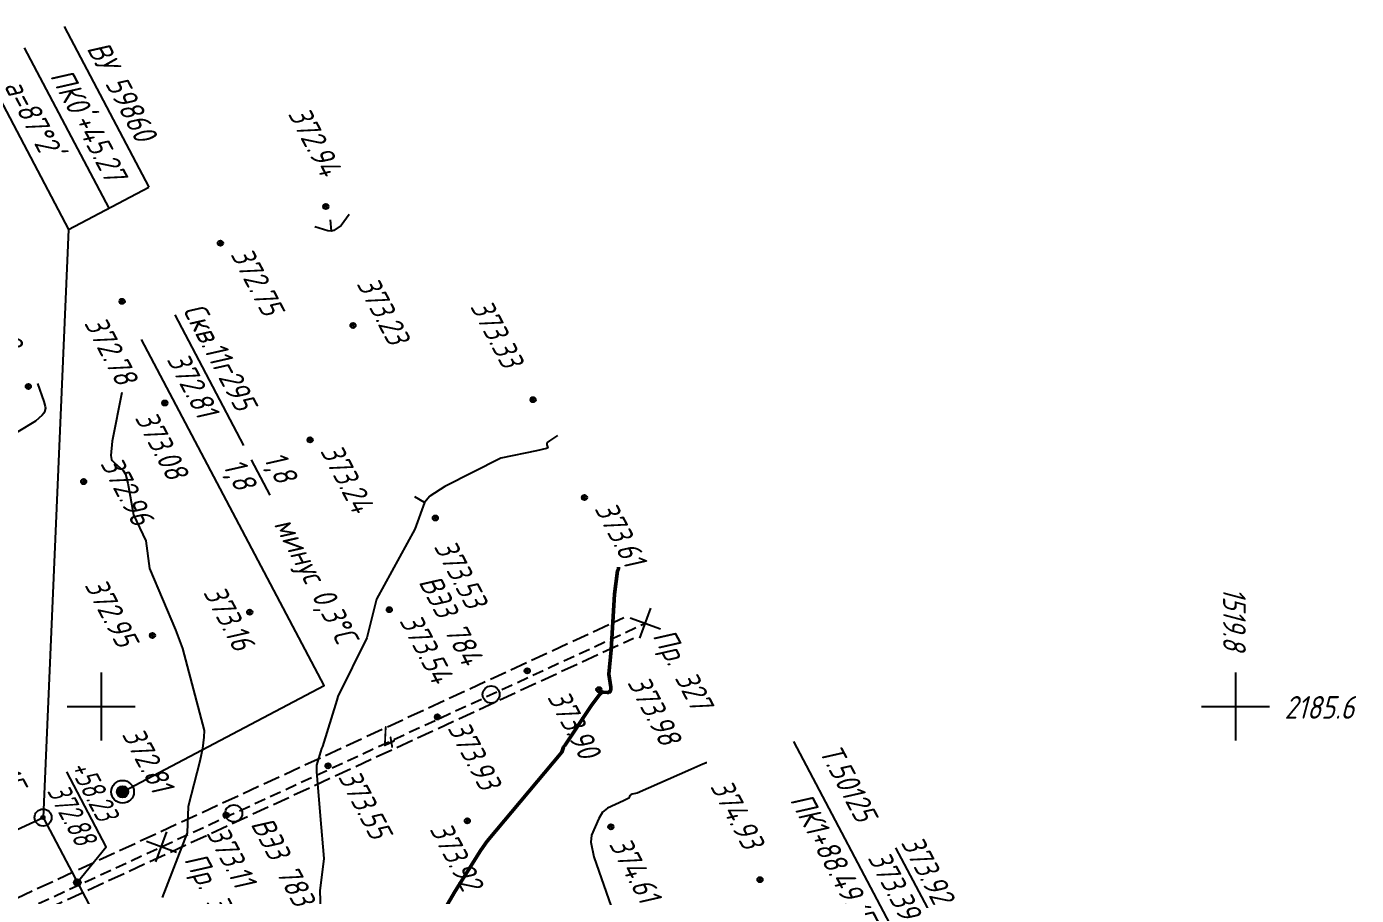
# Model space of a CAD drawing. Extents: x 1519376 to 1519821, y 2185182 to 2185720.
# Drawn here: x 1519586.8 to 1519821.3, y 2185566.7 to 2185719.9 of the extents above; entities that cross this region are included whole.
import ezdxf
from ezdxf.enums import TextEntityAlignment as Align

# ---------------------------------------------------------------- set-up
doc = ezdxf.new("R2010")
doc.units = 0
doc.linetypes.add('IZ_HIDDEN', pattern=[3, 2, -1])
doc.linetypes.add('ИИDash_30_10', pattern=[4, 3, -1])
for name, color, linetype, lineweight in [('ИИ_ГЕОПУНКТ_025', 7, 'Continuous', 25), ('ИИ_ГЕОСЕТКА_025', 3, 'Continuous', 25), ('ИИ_ГЕОФИЗИКА_025', 7, 'Continuous', 25), ('ИИ_ОТМЕТКА_025', 7, 'Continuous', 25), ('ИИ_ПИКЕТАЖ_025', 7, 'Continuous', 25), ('ИИ_РЕЛЬЕФ_025', 34, 'Continuous', 25), ('ИИ_РЕЛЬЕФ_050', 34, 'Continuous', 50), ('ИИ_СКВАЖИНА_025', 7, 'Continuous', 25), ('ИИ_ТЕКСТ_025', 7, 'Continuous', 25), ('ИИ_ТРАССА_ТРУБ_025', 7, 'Continuous', 25), ('ИИ_УГОДЬЯ_025', 7, 'Continuous', 25)]:
    doc.layers.add(name, color=color, linetype=linetype, lineweight=lineweight)
doc.styles.add('VNIPISIMPLEXCUR', font='simplex.shx', dxfattribs={"width": 0.8, "oblique": 15})

# ---------------------------------------------------------------- blocks, each defined once
blk = doc.blocks.new('ИИ05012')
at = {"color": 0, "linetype": 'Continuous', "lineweight": 25, "flags": 128}
for points in [[(0, 3), (0, -3)], [(-3, 0), (3, 0)]]:
    blk.add_lwpolyline(points, dxfattribs=at)
blk = doc.blocks.new('ИИ050052Р')
at = {"linetype": 'Continuous', "lineweight": 25}
h = blk.add_hatch(color=0, dxfattribs=at)
edge = h.paths.add_edge_path()
edge.add_arc((0, 0), 0.15, 0, 360)
at = {"color": 0, "linetype": 'Continuous', "lineweight": 25}
for radius in [0.75, 0.15]:
    blk.add_circle((0, 0), radius, dxfattribs=at)
at = {"color": 0, "linetype": 'Continuous', "style": 'VNIPISIMPLEXCUR', "oblique": 15, "width": 0.8}
for tag, p in [('CENTRE', (1.45, 0.7)), ('HEIGHT', (1.45, -2.7))]:
    blk.add_attdef(tag, p, '', height=2, dxfattribs=at)
for tag, p in [('NUMBER', (-2, -1)), ('STATIONING', (-2, -4.4)), ('ALPHA', (-2, -7.8))]:
    blk.add_attdef(tag, text='', height=2, dxfattribs=at).set_placement(p, align=Align.RIGHT)
at = {"color": 253, "linetype": 'Continuous', "style": 'VNIPISIMPLEXCUR', "oblique": 15, "width": 0.8, "flags": 1}
blk.add_attdef('NOTE', text='', height=1.6, dxfattribs=at).set_placement((-2, -10.8), align=Align.RIGHT)
blk = doc.blocks.new('ИИ15002')
at = {"linetype": 'Continuous', "lineweight": 25}
h = blk.add_hatch(color=0, dxfattribs=at)
edge = h.paths.add_edge_path()
edge.add_arc((0, 0), 0.3, 0, 360)
at = {"color": 0, "linetype": 'Continuous', "lineweight": 25}
blk.add_circle((0, 0), 0.3, dxfattribs=at)
at = {"color": 0, "linetype": 'Continuous', "style": 'VNIPISIMPLEXCUR', "oblique": 15, "width": 0.8}
blk.add_attdef('STATIONING', (1, 1.3), '', height=2, rotation=90, dxfattribs=at)
at = {"color": 7, "linetype": 'Continuous', "style": 'VNIPISIMPLEXCUR', "oblique": 15, "width": 0.8}
blk.add_attdef('HEIGHT', text='', height=2, dxfattribs=at).set_placement((0, -1.3), align=Align.TOP_CENTER)
blk = doc.blocks.new('PICKET')
at = {"color": 0, "linetype": 'Continuous', "lineweight": 25}
for p, q in [((-0.23, 0), (0.23, 0)), ((0, 0.23), (0, -0.23))]:
    blk.add_line(p, q, dxfattribs=at)
blk.add_circle((0, 0), 0.23, dxfattribs=at)
at = {"color": 0, "linetype": 'Continuous', "style": 'VNIPISIMPLEXCUR', "oblique": 15, "width": 0.8}
blk.add_attdef('OTMETKA', (1.25, 0.3), '', height=2, dxfattribs=at)
at = {"color": 8, "linetype": 'Continuous', "style": 'VNIPISIMPLEXCUR', "oblique": 15, "width": 0.8, "flags": 1}
blk.add_attdef('NOMER', (1.25, -2.7), '', height=2, dxfattribs=at)
blk = doc.blocks.new('ИИ053296')
at = {"color": 0, "linetype": 'Continuous', "lineweight": 25}
blk.add_lwpolyline([(0, 0), (1, 0)], dxfattribs=at)
blk = doc.blocks.new('ИИ22001')
at = {"color": 0, "linetype": 'Continuous', "lineweight": 25}
blk.add_circle((0, 0), 0.75, dxfattribs=at)
at = {"color": 0, "linetype": 'Continuous', "style": 'VNIPISIMPLEXCUR', "oblique": 15, "width": 0.8}
blk.add_attdef('NUMBER', (1.7, -1), '', height=2, dxfattribs=at)
blk = doc.blocks.new('ИИ22002')
at = {"color": 0, "linetype": 'Continuous', "lineweight": 25}
for points in [[(-1, 1), (1, -1)], [(-1, -1), (1, 1)]]:
    blk.add_lwpolyline(points, dxfattribs=at)
at = {"color": 0, "linetype": 'Continuous', "style": 'VNIPISIMPLEXCUR', "oblique": 15, "width": 0.8}
blk.add_attdef('NUMBER', (1.7, -1), '', height=2, dxfattribs=at)
blk = doc.blocks.new('ИИ25001')
at = {"linetype": 'Continuous'}
h = blk.add_hatch(color=0, dxfattribs=at)
edge = h.paths.add_edge_path()
edge.add_arc((0, 0), 0.5, 0, 360)
at = {"color": 0, "linetype": 'Continuous'}
for radius in [1, 0.5]:
    blk.add_circle((0, 0), radius, dxfattribs=at)
at = {"color": 0, "style": 'VNIPISIMPLEXCUR', "oblique": 15, "width": 0.8}
for tag, p in [('NUMBER', (2, 0.7)), ('STS', (14.22, 0.7)), ('EGWL', (38.32, 0.7)), ('TFS', (19.08, -1)), ('HEIGHT', (2, -2.7)), ('FS', (14.22, -2.7)), ('AGWL', (36.59, -2.7))]:
    blk.add_attdef(tag, p, '', height=2, dxfattribs=at)
at = {"color": 253, "style": 'VNIPISIMPLEXCUR', "oblique": 15, "width": 0.8, "flags": 1}
for tag, p in [('DATE', (-2.5, -0.8)), ('NOTE1', (-2.5, -3.2)), ('NOTE2', (-2.5, -5.6))]:
    blk.add_attdef(tag, text='', height=1.6, dxfattribs=at).set_placement(p, align=Align.RIGHT)

msp = doc.modelspace()

# ---------------------------------------------------------------- linework, layer by layer
at = {"layer": 'ИИ_ГЕОПУНКТ_025'}
for p, q in [((1519593.48, 2185719.899), (1519608.4, 2185691.59)), ((1519586.403, 2185716.17), (1519601.322, 2185687.86)), ((1519579.326, 2185712.44), (1519594.245, 2185684.13)), ((1519594.245, 2185684.13), (1519608.4, 2185691.59)), ((1519594.245, 2185684.13), (1519589.74, 2185580.43))]:
    msp.add_line(p, q, dxfattribs=at)
at = {"layer": 'ИИ_ГЕОПУНКТ_025', "elevation": 373.39}
msp.add_lwpolyline([(1519656.51, 2185453.73), (1519741.332, 2185557.422), (1519722.135, 2185593.847)], dxfattribs=at)
at = {"layer": 'ИИ_ГЕОПУНКТ_025'}
msp.add_lwpolyline([(1519740.062, 2185575.111), (1519747.214, 2185561.54)], dxfattribs=at)
at = {"layer": 'ИИ_ГЕОФИЗИКА_025', "linetype": 'IZ_HIDDEN', "flags": 128}
msp.add_lwpolyline([(1519444.619, 2185498.588), (1519695.95, 2185614.686)], dxfattribs=at)
at = {"layer": 'ИИ_ПИКЕТАЖ_025', "color": 4, "elevation": 372.88}
msp.add_lwpolyline([(1519595.781, 2185568.966), (1519600.855, 2185575.284), (1519593.917, 2185588.471)], dxfattribs=at)
at = {"layer": 'ИИ_РЕЛЬЕФ_025'}
for points, elevation in [([(1519643.696, 2185686.758), (1519642.332, 2185684.83), (1519641.027, 2185683.95), (1519640.599, 2185683.832), (1519639.937, 2185683.913), (1519637.696, 2185684.591)], 373), ([(1519588.791, 2185656.989), (1519589.882, 2185653.813), (1519590.144, 2185652.89), (1519590.165, 2185652.625), (1519590.007, 2185651.962), (1519589.897, 2185651.72), (1519589.593, 2185651.376), (1519588.39, 2185650.31), (1519582.161, 2185646.583)], 372.5), ([(1519603.632, 2185655.373), (1519601.902, 2185646.775), (1519601.68, 2185644.282), (1519601.823, 2185643.557), (1519601.931, 2185643.379), (1519602.345, 2185642.96), (1519603.9, 2185641.606), (1519604.279, 2185640.959), (1519604.709, 2185639.398), (1519605.69, 2185633.81), (1519607.876, 2185629.235), (1519608.497, 2185624.362), (1519613.119, 2185613.513), (1519614.338, 2185610.208), (1519618.144, 2185595.796), (1519618.113, 2185594.62), (1519618.094, 2185594.578), (1519617.875, 2185592.577), (1519617.393, 2185590.376), (1519615.337, 2185582.359), (1519615.179, 2185577.703), (1519610.74, 2185566.32)], 373), ([(1519680.484, 2185647.808), (1519679.027, 2185646.856), (1519678.651, 2185646.532), (1519678.548, 2185646.329), (1519678.577, 2185646.171), (1519678.701, 2185645.786), (1519678.725, 2185645.627), (1519678.527, 2185645.515), (1519676.747, 2185645.064), (1519670.447, 2185643.793), (1519660.575, 2185638.789), (1519657.923, 2185637.074), (1519657.013, 2185635.991), (1519655.328, 2185631.261), (1519648.513, 2185618.915), (1519646.861, 2185612.101), (1519641.741, 2185601.761), (1519641.568, 2185601.103), (1519638.996, 2185592.927), (1519638.815, 2185592.588), (1519637.969, 2185589.661), (1519637.954, 2185588.569), (1519638.618, 2185580.707), (1519639.252, 2185573.187), (1519638.527, 2185567.483), (1519639.107, 2185550.063)], 373.5), ([(1519706.782, 2185590.061), (1519706.671, 2185590.086), (1519706.535, 2185590.033), (1519706.066, 2185589.827), (1519703.959, 2185588.901), (1519694.477, 2185584.735), (1519693.603, 2185584.537), (1519693.367, 2185584.44), (1519693.234, 2185584.315), (1519693.02, 2185583.846), (1519692.904, 2185583.762), (1519692.109, 2185583.365), (1519689.276, 2185582.079), (1519688.389, 2185581.371), (1519687.748, 2185580.281), (1519686.433, 2185577.332), (1519686.311, 2185576.073), (1519686.881, 2185573.49), (1519689.898, 2185564.721)], 374.5)]:
    msp.add_lwpolyline(points, dxfattribs=dict(at, elevation=elevation))
at = {"layer": 'ИИ_РЕЛЬЕФ_050', "elevation": 374}
msp.add_lwpolyline([(1519691.211, 2185624.568), (1519691.21, 2185624.207), (1519691.038, 2185623.94), (1519690.519, 2185619.789), (1519689.934, 2185609.977), (1519689.527, 2185605.682), (1519689.874, 2185603.404), (1519689.837, 2185602.896), (1519689.803, 2185602.755), (1519689.48, 2185602.483), (1519689.213, 2185602.478), (1519688.548, 2185602.555), (1519688.281, 2185602.549), (1519687.968, 2185602.266), (1519686.508, 2185600.283), (1519681.72, 2185593.113), (1519681.631, 2185593.066), (1519681.532, 2185592.826), (1519681.204, 2185591.976), (1519668.056, 2185576.24), (1519666.948, 2185574.671), (1519662.434, 2185567.424), (1519655.325, 2185555.306)], dxfattribs=at)
at = {"layer": 'ИИ_СКВАЖИНА_025', "flags": 128}
for points in [[(1519612.976, 2185669.045), (1519625.117, 2185646.007)], [(1519603.77, 2185584.97), (1519639.293, 2185603.691), (1519607.125, 2185664.73)], [(1519626.435, 2185643.506), (1519629.71, 2185637.292)]]:
    msp.add_lwpolyline(points, dxfattribs=at)
at = {"layer": 'ИИ_ТРАССА_ТРУБ_025', "color": 4}
msp.add_lwpolyline([(1519548.65, 2185561.43), (1519589.74, 2185580.43), (1519656.51, 2185453.73), (1519684.31, 2185400.98)], dxfattribs=at)
at = {"layer": 'ИИ_УГОДЬЯ_025', "linetype": 'ИИDash_30_10', "flags": 128}
for points in [[(1519443.474, 2185500.813), (1519692.177, 2185615.697)], [(1519445.154, 2185497.183), (1519693.856, 2185612.067)]]:
    msp.add_lwpolyline(points, dxfattribs=at)

# ---------------------------------------------------------------- block references
at = {"layer": 'ИИ_ГЕОПУНКТ_025'}
ref = msp.add_blockref('ИИ050052Р', (1519589.74, 2185580.43, 372.77), dxfattribs=dict(at, xscale=2, yscale=2, zscale=2, rotation=297.79))
ref.add_attrib('NUMBER', 'ВУ 59860', dxfattribs={"layer": '0', "color": 0, "linetype": 'Continuous', "height": 4, "rotation": 297.79, "style": 'VNIPISIMPLEXCUR', "oblique": 15, "width": 0.8}).set_placement((1519606.256, 2185699.217), align=Align.RIGHT)
ref.add_attrib('CENTRE', '373.15', (1519577.668, 2185595.301, 372.77), dxfattribs={"layer": '0', "color": 0, "linetype": 'Continuous', "height": 4, "rotation": 297.79, "style": 'VNIPISIMPLEXCUR', "oblique": 15, "width": 0.8})
ref.add_attrib('HEIGHT', '372.77', (1519571.59, 2185593.221, 372.77), dxfattribs={"layer": '0', "color": 0, "linetype": 'Continuous', "height": 4, "rotation": 297.79, "style": 'VNIPISIMPLEXCUR', "oblique": 15, "width": 0.8})
ref.add_attrib('STATIONING', "ПК0'+45.27", dxfattribs={"layer": '0', "color": 0, "linetype": 'Continuous', "height": 4, "rotation": 297.79, "style": 'VNIPISIMPLEXCUR', "oblique": 15, "width": 0.8}).set_placement((1519600.952, 2185692.122), align=Align.RIGHT)
ref.add_attrib('ALPHA', "a=87°2'", dxfattribs={"layer": '0', "color": 0, "linetype": 'Continuous', "height": 4, "rotation": 297.79, "style": 'VNIPISIMPLEXCUR', "oblique": 15, "width": 0.8}).set_placement((1519589.597, 2185696.509), align=Align.RIGHT)
ref = msp.add_blockref('ИИ050052Р', (1519656.51, 2185453.73, 373.39), dxfattribs=dict(at, xscale=2, yscale=2, zscale=2, rotation=297.79))
ref.add_attrib('NUMBER', 'Т.50125', dxfattribs={"layer": '0', "color": 0, "linetype": 'Continuous', "height": 4, "rotation": 297.79, "style": 'VNIPISIMPLEXCUR', "oblique": 15, "width": 0.8}).set_placement((1519733.267, 2185579.265), align=Align.RIGHT)
ref.add_attrib('CENTRE', '373.92', (1519740.927, 2185576.027, 746.78), dxfattribs={"layer": '0', "color": 0, "linetype": 'Continuous', "height": 4, "rotation": 297.79, "style": 'VNIPISIMPLEXCUR', "oblique": 15, "width": 0.8})
ref.add_attrib('HEIGHT', '373.39', (1519735.075, 2185573.346, 746.78), dxfattribs={"layer": '0', "color": 0, "linetype": 'Continuous', "height": 4, "rotation": 297.79, "style": 'VNIPISIMPLEXCUR', "oblique": 15, "width": 0.8})
ref.add_attrib('STATIONING', 'ПК1+88.49/ПК0', dxfattribs={"layer": '0', "color": 0, "linetype": 'Continuous', "height": 4, "rotation": 297.79, "style": 'VNIPISIMPLEXCUR', "oblique": 15, "width": 0.8}).set_placement((1519735.613, 2185556.433), align=Align.RIGHT)
at = {"layer": 'ИИ_ГЕОСЕТКА_025', "xscale": 2, "yscale": 2, "zscale": 2}
msp.add_blockref('ИИ05012', (1519600, 2185600), dxfattribs=at)
at = {"layer": 'ИИ_ГЕОСЕТКА_025', "xscale": 2, "yscale": 2}
msp.add_blockref('ИИ05012', (1519800, 2185600), dxfattribs=at)
at = {"layer": 'ИИ_ГЕОФИЗИКА_025'}
ref = msp.add_blockref('ИИ22001', (1519668.755, 2185602.124), dxfattribs=dict(at, xscale=2, yscale=2, zscale=2))
ref.add_attrib('NUMBER', 'ВЭЗ 784', (1519655.889, 2185621.973), dxfattribs={"layer": '0', "color": 0, "linetype": 'Continuous', "height": 4, "rotation": 297.79, "style": 'VNIPISIMPLEXCUR', "oblique": 15, "width": 0.8})
ref = msp.add_blockref('ИИ22002', (1519695.95, 2185614.686), dxfattribs=dict(at, xscale=2, yscale=2, zscale=2, rotation=25))
ref.add_attrib('NUMBER', 'Пр. 327', (1519697.142, 2185612.476), dxfattribs={"layer": '0', "color": 0, "linetype": 'Continuous', "height": 4, "rotation": 297.79, "style": 'VNIPISIMPLEXCUR', "oblique": 15, "width": 0.8})
ref = msp.add_blockref('ИИ22001', (1519623.364, 2185581.156), dxfattribs=dict(at, xscale=2, yscale=2, zscale=2))
ref.add_attrib('NUMBER', 'ВЭЗ 783', (1519626.28, 2185579.291), dxfattribs={"layer": '0', "color": 0, "linetype": 'Continuous', "height": 4, "rotation": 297.79, "style": 'VNIPISIMPLEXCUR', "oblique": 15, "width": 0.8})
ref = msp.add_blockref('ИИ22002', (1519610.615, 2185575.267), dxfattribs=dict(at, xscale=2, yscale=2, zscale=2, rotation=25))
ref.add_attrib('NUMBER', 'Пр. 328', (1519614.512, 2185573.007), dxfattribs={"layer": '0', "color": 0, "linetype": 'Continuous', "height": 4, "rotation": 297.79, "style": 'VNIPISIMPLEXCUR', "oblique": 15, "width": 0.8})
at = {"layer": 'ИИ_ОТМЕТКА_025'}
ref = msp.add_blockref('PICKET', (1519639.608, 2185688.169, 372.94), dxfattribs=dict(at, xscale=2, yscale=2, zscale=2, rotation=297.79))
ref.add_attrib('OTMETKA', '372.94', (1519632.841, 2185704.549, 372.94), dxfattribs={"layer": '0', "color": 0, "linetype": 'Continuous', "height": 4, "rotation": 297.79, "style": 'VNIPISIMPLEXCUR', "oblique": 15, "width": 0.8})
at = {"layer": 'ИИ_ОТМЕТКА_025', "xscale": 2, "yscale": 2, "zscale": 2, "rotation": 297.79}
for p, values in [((1519621.016, 2185681.7, 372.75), {'OTMETKA': '372.75'}), ((1519636.841, 2185647.02, 373.24), {'OTMETKA': '373.24'}), ((1519685.2, 2185636.856, 373.61), {'OTMETKA': '373.61'}), ((1519650.806, 2185617.076, 373.54), {'OTMETKA': '373.54'}), ((1519659.283, 2185598.168, 373.93), {'OTMETKA': '373.93'}), ((1519639.995, 2185589.559, 373.55), {'OTMETKA': '373.55'})]:
    msp.add_blockref('PICKET', p, dxfattribs=at).add_auto_attribs(values)
at = {"layer": 'ИИ_ОТМЕТКА_025'}
ref = msp.add_blockref('PICKET', (1519587.152, 2185656.437, 372.32), dxfattribs=dict(at, xscale=2, yscale=2, zscale=2, rotation=297.79))
ref.add_attrib('OTMETKA', '372.32', (1519576.78, 2185673.548, 372.32), dxfattribs={"layer": '0', "color": 0, "linetype": 'Continuous', "height": 4, "rotation": 297.79, "style": 'VNIPISIMPLEXCUR', "oblique": 15, "width": 0.8})
ref = msp.add_blockref('PICKET', (1519644.398, 2185667.204, 373.23), dxfattribs=dict(at, xscale=2, yscale=2, zscale=2, rotation=297.79))
ref.add_attrib('OTMETKA', '373.23', (1519644.941, 2185674.581, 373.23), dxfattribs={"layer": '0', "color": 0, "linetype": 'Continuous', "height": 4, "rotation": 297.79, "style": 'VNIPISIMPLEXCUR', "oblique": 15, "width": 0.8})
ref = msp.add_blockref('PICKET', (1519603.687, 2185671.452, 372.78), dxfattribs=dict(at, xscale=2, yscale=2, zscale=2, rotation=297.79))
ref.add_attrib('OTMETKA', '372.78', (1519596.914, 2185667.632, 372.78), dxfattribs={"layer": '0', "color": 0, "linetype": 'Continuous', "height": 4, "rotation": 297.79, "style": 'VNIPISIMPLEXCUR', "oblique": 15, "width": 0.8})
ref = msp.add_blockref('PICKET', (1519676.158, 2185654.103, 373.33), dxfattribs=dict(at, xscale=2, yscale=2, zscale=2, rotation=297.79))
ref.add_attrib('OTMETKA', '373.33', (1519664.976, 2185670.561, 373.33), dxfattribs={"layer": '0', "color": 0, "linetype": 'Continuous', "height": 4, "rotation": 297.79, "style": 'VNIPISIMPLEXCUR', "oblique": 15, "width": 0.8})
ref = msp.add_blockref('PICKET', (1519611.219, 2185653.517, 373.08), dxfattribs=dict(at, xscale=2, yscale=2, zscale=2, rotation=297.79))
ref.add_attrib('OTMETKA', '373.08', (1519605.845, 2185650.942, 373.08), dxfattribs={"layer": '0', "color": 0, "linetype": 'Continuous', "height": 4, "rotation": 297.79, "style": 'VNIPISIMPLEXCUR', "oblique": 15, "width": 0.8})
ref = msp.add_blockref('PICKET', (1519596.911, 2185639.664, 372.96), dxfattribs=dict(at, xscale=2, yscale=2, zscale=2, rotation=297.79))
ref.add_attrib('OTMETKA', '372.96', (1519599.771, 2185642.86, 372.96), dxfattribs={"layer": '0', "color": 0, "linetype": 'Continuous', "height": 4, "rotation": 297.79, "style": 'VNIPISIMPLEXCUR', "oblique": 15, "width": 0.8})
ref = msp.add_blockref('PICKET', (1519658.907, 2185633.248, 373.53), dxfattribs=dict(at, xscale=2, yscale=2, zscale=2, rotation=297.79))
ref.add_attrib('OTMETKA', '373.53', (1519658.578, 2185628.227, 373.53), dxfattribs={"layer": '0', "color": 0, "linetype": 'Continuous', "height": 4, "rotation": 297.79, "style": 'VNIPISIMPLEXCUR', "oblique": 15, "width": 0.8})
ref = msp.add_blockref('PICKET', (1519609.034, 2185612.537, 372.95), dxfattribs=dict(at, xscale=2, yscale=2, zscale=2, rotation=297.79))
ref.add_attrib('OTMETKA', '372.95', (1519596.99, 2185621.442, 372.95), dxfattribs={"layer": '0', "color": 0, "linetype": 'Continuous', "height": 4, "rotation": 297.79, "style": 'VNIPISIMPLEXCUR', "oblique": 15, "width": 0.8})
ref = msp.add_blockref('PICKET', (1519626.188, 2185616.634, 373.16), dxfattribs=dict(at, xscale=2, yscale=2, zscale=2, rotation=297.79))
ref.add_attrib('OTMETKA', '373.16', (1519617.9, 2185620.155, 373.16), dxfattribs={"layer": '0', "color": 0, "linetype": 'Continuous', "height": 4, "rotation": 297.79, "style": 'VNIPISIMPLEXCUR', "oblique": 15, "width": 0.8})
ref = msp.add_blockref('PICKET', (1519675.124, 2185606.296, 373.9), dxfattribs=dict(at, xscale=2, yscale=2, zscale=2, rotation=297.79))
ref.add_attrib('OTMETKA', '373.90', (1519678.586, 2185601.669, 373.9), dxfattribs={"layer": '0', "color": 0, "linetype": 'Continuous', "height": 4, "rotation": 297.79, "style": 'VNIPISIMPLEXCUR', "oblique": 15, "width": 0.8})
ref = msp.add_blockref('PICKET', (1519687.752, 2185602.979, 373.98), dxfattribs=dict(at, xscale=2, yscale=2, zscale=2, rotation=297.79))
ref.add_attrib('OTMETKA', '373.98', (1519692.697, 2185604.248, 373.98), dxfattribs={"layer": '0', "color": 0, "linetype": 'Continuous', "height": 4, "rotation": 297.79, "style": 'VNIPISIMPLEXCUR', "oblique": 15, "width": 0.8})
ref = msp.add_blockref('PICKET', (1519603.77, 2185584.97, 372.81), dxfattribs=dict(at, xscale=2, yscale=2, zscale=2, rotation=297.79))
ref.add_attrib('OTMETKA', '372.81', (1519603.554, 2185595.125, 372.81), dxfattribs={"layer": '0', "color": 0, "linetype": 'Continuous', "height": 4, "rotation": 297.79, "style": 'VNIPISIMPLEXCUR', "oblique": 15, "width": 0.8})
ref = msp.add_blockref('PICKET', (1519716.16, 2185569.47, 374.93), dxfattribs=dict(at, xscale=2, yscale=2, zscale=2, rotation=297.79))
ref.add_attrib('OTMETKA', '374.93', (1519707.297, 2185585.94, 374.93), dxfattribs={"layer": '0', "color": 0, "linetype": 'Continuous', "height": 4, "rotation": 297.79, "style": 'VNIPISIMPLEXCUR', "oblique": 15, "width": 0.8})
ref = msp.add_blockref('PICKET', (1519622.033, 2185580.847, 373.11), dxfattribs=dict(at, xscale=2, yscale=2, zscale=2, rotation=297.79))
ref.add_attrib('OTMETKA', '373.11', (1519618.47, 2185577.674, 373.11), dxfattribs={"layer": '0', "color": 0, "linetype": 'Continuous', "height": 4, "rotation": 297.79, "style": 'VNIPISIMPLEXCUR', "oblique": 15, "width": 0.8})
ref = msp.add_blockref('PICKET', (1519664.552, 2185579.837, 373.92), dxfattribs=dict(at, xscale=2, yscale=2, zscale=2, rotation=297.79))
ref.add_attrib('OTMETKA', '373.92', (1519657.827, 2185578.385, 373.92), dxfattribs={"layer": '0', "color": 0, "linetype": 'Continuous', "height": 4, "rotation": 297.79, "style": 'VNIPISIMPLEXCUR', "oblique": 15, "width": 0.8})
ref = msp.add_blockref('PICKET', (1519689.876, 2185578.798, 374.61), dxfattribs=dict(at, xscale=2, yscale=2, zscale=2, rotation=297.79))
ref.add_attrib('OTMETKA', '374.61', (1519689.449, 2185575.777, 374.61), dxfattribs={"layer": '0', "color": 0, "linetype": 'Continuous', "height": 4, "rotation": 297.79, "style": 'VNIPISIMPLEXCUR', "oblique": 15, "width": 0.8})
at = {"layer": 'ИИ_ПИКЕТАЖ_025', "color": 4}
ref = msp.add_blockref('ИИ15002', (1519595.781, 2185568.966, 372.88), dxfattribs=dict(at, xscale=2, yscale=2, zscale=2, rotation=24.84157082264193))
ref.add_attrib('STATIONING', '+58.23', (1519594.282, 2185589.342, -372.88), dxfattribs={"layer": '0', "color": 0, "height": 4, "rotation": 297.79, "style": 'VNIPISIMPLEXCUR', "oblique": 15, "width": 0.7})
ref.add_attrib('HEIGHT', '372.88', dxfattribs={"layer": '0', "color": 7, "height": 4, "rotation": 297.79, "style": 'VNIPISIMPLEXCUR', "oblique": 15, "width": 0.7}).set_placement((1519596.562, 2185581.979, -372.88), align=Align.TOP_CENTER)
at = {"layer": 'ИИ_РЕЛЬЕФ_025', "xscale": 2, "yscale": 2, "zscale": 2}
for p, rotation in [((1519640.599, 2185683.832, 373), 94.2188528354288), ((1519657.013, 2185635.991, 373.5), 150.1716800733362)]:
    msp.add_blockref('ИИ053296', p, dxfattribs=dict(at, rotation=rotation))
at = {"layer": 'ИИ_СКВАЖИНА_025'}
ref = msp.add_blockref('ИИ25001', (1519603.77, 2185584.97, 372.81), dxfattribs=dict(at, xscale=2, yscale=2, zscale=2, rotation=297.79))
ref.add_attrib('NUMBER', 'Скв.11г295', (1519614.319, 2185669.928), dxfattribs={"layer": '0', "color": 0, "height": 4, "rotation": 297.79, "style": 'VNIPISIMPLEXCUR', "oblique": 15, "width": 0.8})
ref.add_attrib('HEIGHT', '372.81', (1519611.475, 2185661.236, -372.81), dxfattribs={"layer": '0', "color": 0, "height": 4, "rotation": 297.79, "style": 'VNIPISIMPLEXCUR', "oblique": 15, "width": 0.8})
ref.add_attrib('STS', '1,8', (1519628.552, 2185643.723), dxfattribs={"layer": '0', "color": 0, "height": 4, "rotation": 297.79, "style": 'VNIPISIMPLEXCUR', "oblique": 15, "width": 0.8})
ref.add_attrib('FS', '1,8', (1519621.365, 2185642.481), dxfattribs={"layer": '0', "color": 0, "height": 4, "rotation": 297.79, "style": 'VNIPISIMPLEXCUR', "oblique": 15, "width": 0.8})
ref.add_attrib('TFS', 'минус 0,3%%DC', (1519630.381, 2185632.161), dxfattribs={"layer": '0', "color": 0, "height": 4, "rotation": 297.79, "style": 'VNIPISIMPLEXCUR', "oblique": 15, "width": 0.8})

# ---------------------------------------------------------------- texts
at = {"layer": 'ИИ_ГЕОСЕТКА_025', "color": 7, "style": 'VNIPISIMPLEXCUR', "oblique": 15, "width": 0.75}
msp.add_text('1519.8', height=4, rotation=270, dxfattribs=at).set_placement((1519797.82, 2185620.979))
at = {"layer": 'ИИ_ГЕОСЕТКА_025', "color": 7, "style": 'VNIPISIMPLEXCUR', "oblique": 15, "width": 0.8}
msp.add_text('2185.6', height=4, dxfattribs=at).set_placement((1519808.64, 2185597.847))
at = {"layer": 'ИИ_ТЕКСТ_025', "style": 'VNIPISIMPLEXCUR', "oblique": 15, "width": 0.8}
msp.add_text('4', height=4, rotation=24.84157, dxfattribs=at).set_placement((1519649.821, 2185591.989))

doc.saveas('drawing.dxf')
